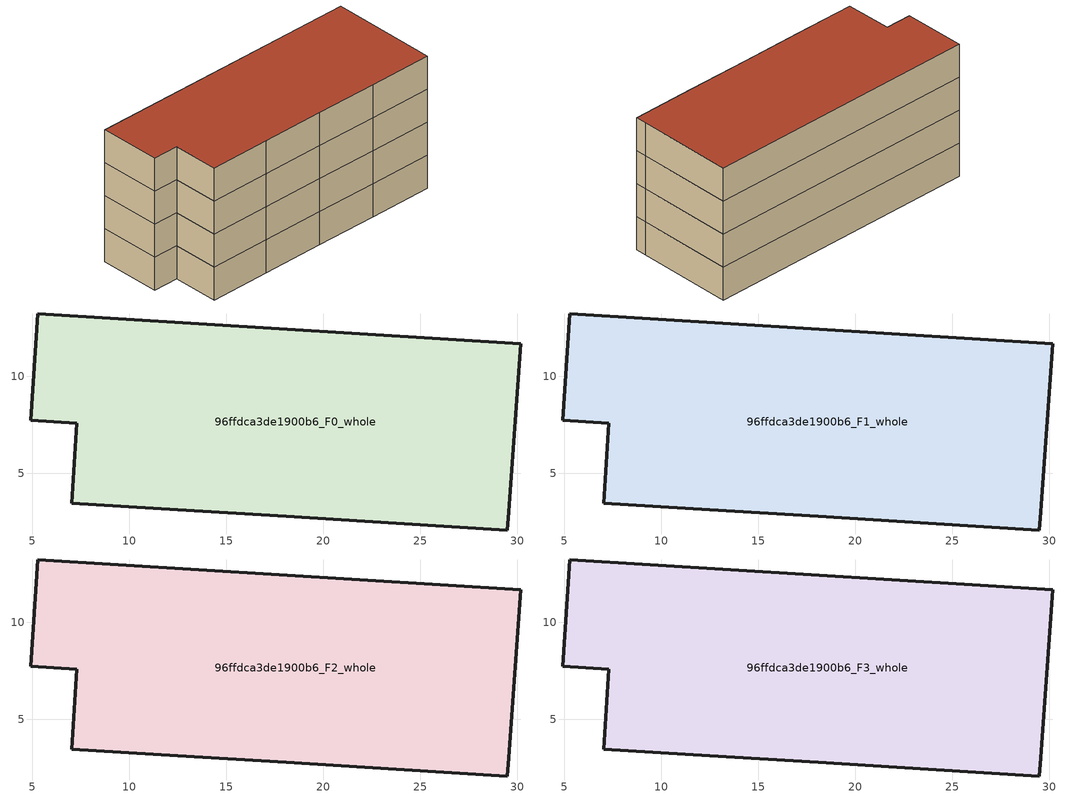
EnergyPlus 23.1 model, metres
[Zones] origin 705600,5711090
96ffdca3de1900b6_F0_whole
 floor ground (EU_floor_Construction): 30.18,11.67 29.56,3.03 29.5,2.08 23.76,2.42 18.1,2.78 12.51,3.13 7.04,3.46 7.29,7.58 4.94,7.73 5.28,13.21 z0
 wall outside (EU_wall_Construction): 5.28,13.21 4.94,7.73 7.29,7.58 7.04,3.46 12.51,3.13 18.1,2.78 23.76,2.42 29.5,2.08 29.56,3.03 30.18,11.67 5.28,13.21 z0:3
96ffdca3de1900b6_F1_whole
 floor to 96ffdca3de1900b6_F0_whole (EU_floor_Construction): 30.18,11.67 29.56,3.03 29.5,2.08 23.76,2.42 18.1,2.78 12.51,3.13 7.04,3.46 7.29,7.58 4.94,7.73 5.28,13.21 z3
 wall outside (EU_wall_Construction): 5.28,13.21 4.94,7.73 7.29,7.58 7.04,3.46 12.51,3.13 18.1,2.78 23.76,2.42 29.5,2.08 29.56,3.03 30.18,11.67 5.28,13.21 z3:6
96ffdca3de1900b6_F2_whole
 floor to 96ffdca3de1900b6_F1_whole (EU_floor_Construction): 30.18,11.67 29.56,3.03 29.5,2.08 23.76,2.42 18.1,2.78 12.51,3.13 7.04,3.46 7.29,7.58 4.94,7.73 5.28,13.21 z6
 wall outside (EU_wall_Construction): 5.28,13.21 4.94,7.73 7.29,7.58 7.04,3.46 12.51,3.13 18.1,2.78 23.76,2.42 29.5,2.08 29.56,3.03 30.18,11.67 5.28,13.21 z6:9
96ffdca3de1900b6_F3_whole
 floor to 96ffdca3de1900b6_F2_whole (EU_floor_Construction): 30.18,11.67 29.56,3.03 29.5,2.08 23.76,2.42 18.1,2.78 12.51,3.13 7.04,3.46 7.29,7.58 4.94,7.73 5.28,13.21 z9
 wall outside (EU_wall_Construction): 5.28,13.21 4.94,7.73 7.29,7.58 7.04,3.46 12.51,3.13 18.1,2.78 23.76,2.42 29.5,2.08 29.56,3.03 30.18,11.67 5.28,13.21 z9:12
 roof outside (EU_roof_Construction): 29.5,2.08 29.56,3.03 30.18,11.67 5.28,13.21 4.94,7.73 7.29,7.58 7.04,3.46 12.51,3.13 18.1,2.78 23.76,2.42 z12
[Building]
EU S2 Campaign: North Axis=0; Terrain=City; Solar Distribution=FullExterior
[Site:Location]
London: Latitude=51.5; Longitude=-0.5; Time Zone=0; Elevation=25
[SizingPeriod:WeatherFileDays]
AnnualSizingPeriod: Begin Month=1; Begin Day of Month=1; End Month=12; End Day of Month=31; Day of Week for Start Day=Monday; Use Weather File Daylight Saving Period=No; Use Weather File Rain and Snow Indicators=No
[MATERIAL]
EU_InternalMass_Material: Roughness=MediumRough; Thickness=0.1; Conductivity=1; Density=1800; Specific Heat=900; Thermal Absorptance=0.9; Solar Absorptance=0.7; Visible Absorptance=0.7
[MATERIAL:NOMASS] Roughness=MediumRough; Thermal Absorptance=0.9; Solar Absorptance=0.7; Visible Absorptance=0.7
Name | Thermal Resistance
EU_wall_NoMass | 0.635353
EU_roof_NoMass | 0.675062
EU_floor_NoMass | 1.96382
[CONSTRUCTION]
EU_wall_Construction: EU_wall_NoMass
EU_roof_Construction: EU_roof_NoMass
EU_floor_Construction: EU_floor_NoMass
EU_InternalMass_Construction: EU_InternalMass_Material
[ZONE] Type=1; Multiplier=1; Ceiling Height=autocalculate; Volume=689.481; Floor Area=autocalculate; Part of Total Floor Area=Yes
96ffdca3de1900b6_F0_whole; 96ffdca3de1900b6_F1_whole; 96ffdca3de1900b6_F2_whole; 96ffdca3de1900b6_F3_whole
[INTERNALMASS] Construction=EU_InternalMass_Construction; Surface Area=229.827
Name | Zone or ZoneList
96ffdca3de1900b6_F0_whole_EU_InternalMass | 96ffdca3de1900b6_F0_whole
96ffdca3de1900b6_F1_whole_EU_InternalMass | 96ffdca3de1900b6_F1_whole
96ffdca3de1900b6_F2_whole_EU_InternalMass | 96ffdca3de1900b6_F2_whole
96ffdca3de1900b6_F3_whole_EU_InternalMass | 96ffdca3de1900b6_F3_whole
[OTHEREQUIPMENT] Fuel Type=Electricity; Design Level Calculation Method=Watts/Area; Power per Zone Floor Area=1; Fraction Latent=0; Fraction Radiant=0; Fraction Lost=0; Carbon Dioxide Generation Rate=0; EndUse Subcategory=EU_Step8_InternalGains
Name | Zone or ZoneList or Space or SpaceList | Schedule
EU_Step8_InternalGain_96ffdca3de1900b6_F0_whole_f000 | 96ffdca3de1900b6_F0_whole | EU_Step8_GainSchedule_96ffdca3de1900b6_F0_whole_f000
EU_Step8_InternalGain_96ffdca3de1900b6_F1_whole_f000 | 96ffdca3de1900b6_F1_whole | EU_Step8_GainSchedule_96ffdca3de1900b6_F1_whole_f000
EU_Step8_InternalGain_96ffdca3de1900b6_F2_whole_f000 | 96ffdca3de1900b6_F2_whole | EU_Step8_GainSchedule_96ffdca3de1900b6_F2_whole_f000
EU_Step8_InternalGain_96ffdca3de1900b6_F3_whole_f000 | 96ffdca3de1900b6_F3_whole | EU_Step8_GainSchedule_96ffdca3de1900b6_F3_whole_f000
[ZONEVENTILATION:DESIGNFLOWRATE] Schedule=EU_AlwaysOn; Design Flow Rate Calculation Method=AirChanges/Hour; Air Changes per Hour=0.555504; Ventilation Type=Natural; Fan Pressure Rise=0; Fan Total Efficiency=1; Constant Term Coefficient=1; Temperature Term Coefficient=0; Velocity Term Coefficient=0; Velocity Squared Term Coefficient=0; Minimum Indoor Temperature=-100; Maximum Indoor Temperature=100; Delta Temperature=-100; Minimum Outdoor Temperature=-100; Maximum Outdoor Temperature=100; Maximum Wind Speed=40
Name | Zone or ZoneList or Space or SpaceList
EU_ConstantAir_96ffdca3de1900b6_F0_whole | 96ffdca3de1900b6_F0_whole
EU_ConstantAir_96ffdca3de1900b6_F1_whole | 96ffdca3de1900b6_F1_whole
EU_ConstantAir_96ffdca3de1900b6_F2_whole | 96ffdca3de1900b6_F2_whole
EU_ConstantAir_96ffdca3de1900b6_F3_whole | 96ffdca3de1900b6_F3_whole
[HVACTEMPLATE:THERMOSTAT] Constant Heating Setpoint=20; Constant Cooling Setpoint=50
EU_HeatOnly_96ffdca3de1900b6_F0_whole; EU_HeatOnly_96ffdca3de1900b6_F1_whole; EU_HeatOnly_96ffdca3de1900b6_F2_whole; EU_HeatOnly_96ffdca3de1900b6_F3_whole
[HVACTEMPLATE:ZONE:IDEALLOADSAIRSYSTEM] System Availability Schedule=EU_AlwaysOn; Maximum Heating Supply Air Temperature=50; Minimum Cooling Supply Air Temperature=13; Maximum Heating Supply Air Humidity Ratio=0.0156; Minimum Cooling Supply Air Humidity Ratio=0.0077; Heating Limit=NoLimit; Cooling Limit=NoLimit; Heating Availability Schedule=EU_AlwaysOn; Cooling Availability Schedule=EU_CoolingOff; Dehumidification Control Type=ConstantSensibleHeatRatio; Cooling Sensible Heat Ratio=0.7; Dehumidification Setpoint=60; Humidification Control Type=None; Humidification Setpoint=30; Outdoor Air Method=None; Outdoor Air Flow Rate per Person=0.00944; Outdoor Air Flow Rate per Zone Floor Area=0; Outdoor Air Flow Rate per Zone=0; Demand Controlled Ventilation Type=None; Outdoor Air Economizer Type=NoEconomizer; Heat Recovery Type=None; Sensible Heat Recovery Effectiveness=0.7; Latent Heat Recovery Effectiveness=0.65
Name | Template Thermostat
96ffdca3de1900b6_F0_whole | EU_HeatOnly_96ffdca3de1900b6_F0_whole
96ffdca3de1900b6_F1_whole | EU_HeatOnly_96ffdca3de1900b6_F1_whole
96ffdca3de1900b6_F2_whole | EU_HeatOnly_96ffdca3de1900b6_F2_whole
96ffdca3de1900b6_F3_whole | EU_HeatOnly_96ffdca3de1900b6_F3_whole
[SIZING:ZONE] Zone Cooling Design Supply Air Temperature Input Method=SupplyAirTemperature; Zone Cooling Design Supply Air Temperature=13; Zone Heating Design Supply Air Temperature Input Method=SupplyAirTemperature; Zone Heating Design Supply Air Temperature=50; Zone Cooling Design Supply Air Humidity Ratio=0.008; Zone Heating Design Supply Air Humidity Ratio=0.008; Cooling Design Air Flow Method=DesignDay; Cooling Design Air Flow Rate=0; Cooling Minimum Air Flow per Zone Floor Area=0.000762; Cooling Minimum Air Flow=0; Cooling Minimum Air Flow Fraction=0.2; Heating Design Air Flow Method=DesignDay; Heating Design Air Flow Rate=0; Heating Maximum Air Flow per Zone Floor Area=0.002032; Heating Maximum Air Flow=0.141576; Heating Maximum Air Flow Fraction=0.3; Account for Dedicated Outdoor Air System=No; Dedicated Outdoor Air System Control Strategy=NeutralSupplyAir; Dedicated Outdoor Air Low Setpoint Temperature for Design=autosize; Dedicated Outdoor Air High Setpoint Temperature for Design=autosize; Zone Load Sizing Method=Sensible Load Only No Latent Load; Zone Latent Cooling Design Supply Air Humidity Ratio Input Method=HumidityRatioDifference; Zone Cooling Design Supply Air Humidity Ratio Difference=0.005; Zone Latent Heating Design Supply Air Humidity Ratio Input Method=HumidityRatioDifference; Zone Humidification Design Supply Air Humidity Ratio Difference=0.005
96ffdca3de1900b6_F0_whole; 96ffdca3de1900b6_F1_whole; 96ffdca3de1900b6_F2_whole; 96ffdca3de1900b6_F3_whole
[SCHEDULE:CONSTANT]
Name | Hourly Value
EU_AlwaysOn | 1
EU_CoolingOff | 0
[SCHEDULE:FILE] Column Number=1; Rows to Skip at Top=0; Number of Hours of Data=8760; Column Separator=Comma; Interpolate to Timestep=No; Minutes per Item=60; Adjust Schedule for Daylight Savings=Yes
Name | File
EU_Step8_GainSchedule_96ffdca3de1900b6_F0_whole_f000 | C:\Users\o_iseri\Desktop\OpenUBEM\openubem\outputs\eu_evidence\EU-11\GB-LDN-STDUNSTANS\idfs\96ffdca3de1900b6\96ffdca3de1900b6_F0_whole_f000_gain.csv
EU_Step8_GainSchedule_96ffdca3de1900b6_F1_whole_f000 | C:\Users\o_iseri\Desktop\OpenUBEM\openubem\outputs\eu_evidence\EU-11\GB-LDN-STDUNSTANS\idfs\96ffdca3de1900b6\96ffdca3de1900b6_F1_whole_f000_gain.csv
EU_Step8_GainSchedule_96ffdca3de1900b6_F2_whole_f000 | C:\Users\o_iseri\Desktop\OpenUBEM\openubem\outputs\eu_evidence\EU-11\GB-LDN-STDUNSTANS\idfs\96ffdca3de1900b6\96ffdca3de1900b6_F2_whole_f000_gain.csv
EU_Step8_GainSchedule_96ffdca3de1900b6_F3_whole_f000 | C:\Users\o_iseri\Desktop\OpenUBEM\openubem\outputs\eu_evidence\EU-11\GB-LDN-STDUNSTANS\idfs\96ffdca3de1900b6\96ffdca3de1900b6_F3_whole_f000_gain.csv
